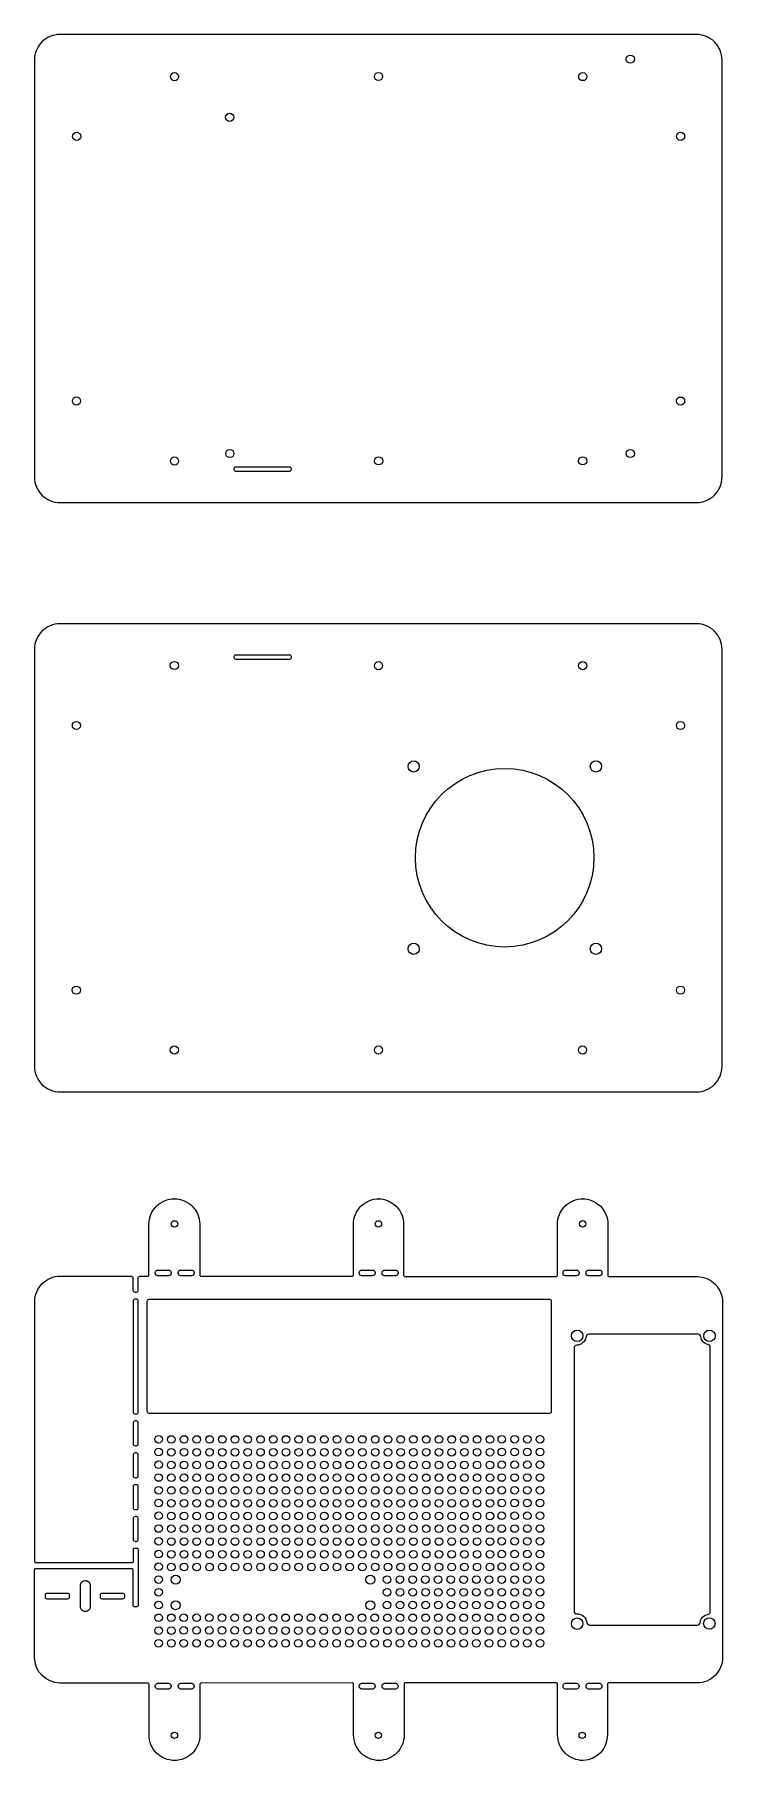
# Model space of a CAD drawing. Header units: millimetres. Extents: x -139 to 221, y -624 to 543.
# Drawn here: x -49 to 221, y -133 to 543 of the extents above; entities that cross this region are included whole.
import ezdxf

# ---------------------------------------------------------------- set-up
doc = ezdxf.new("R2010")
doc.units = ezdxf.units.MM
doc.layers.get('0').update_dxf_attribs({"linetype": 'CONTINUOUS'})

msp = doc.modelspace()

# ---------------------------------------------------------------- linework, layer by layer
for points in [[(211.03, 543.49), (-38.7, 543.49, 0.414214), (-48.7, 533.49), (-48.7, 370.01, 0.414214), (-38.7, 360.01), (211.03, 360.01, 0.414214), (221.03, 370.01), (221.03, 533.49, 0.414214)], [(51.49, 373.88), (30.17, 373.88, 0.414214), (29.57, 373.28), (29.57, 372.97, 0.414214), (30.17, 372.37), (51.49, 372.37, 0.414214), (52.09, 372.97), (52.09, 373.28, 0.414214)], [(211.03, 312.49), (-38.7, 312.49, 0.414214), (-48.7, 302.49), (-48.7, 139.01, 0.414214), (-38.7, 129.01), (211.03, 129.01, 0.414214), (221.03, 139.01), (221.03, 302.49, 0.414214)], [(51.49, 300.18), (30.17, 300.18, 0.414214), (29.57, 299.58), (29.57, 299.27, 0.414214), (30.17, 298.67), (51.49, 298.67, 0.414214), (52.09, 299.27), (52.09, 299.58, 0.414214)], [(16.13, 76.84), (16.13, 57.19, 0.414214), (16.63, 56.69), (75.92, 56.69, 0.414214), (76.42, 57.19), (76.42, 77.08, -0.414214), (86.42, 87.08), (86.13, 87.08, -0.414214), (96.13, 77.08), (96.13, 57.09, 0.414214), (96.63, 56.59), (155.96, 56.59, 0.414214), (156.46, 57.09), (156.46, 77.08, -0.414214), (166.46, 87.08), (166.25, 87.08, -0.414214), (176.25, 77.08), (176.25, 57.06, 0.414214), (176.75, 56.56), (199.96, 56.56), (211.23, 56.56, -0.414214), (221.23, 46.56), (221.23, -92.72, -0.414214), (211.23, -102.72), (176.29, -102.72), (176.56, -102.72, 0.414214), (176.06, -103.22), (176.06, -123.11, -0.408206), (166.54, -133.11, -0.414214), (156.54, -123.11), (156.54, -103.17, 0.414214), (156.04, -102.67), (96.82, -102.67, 0.414214), (96.32, -103.17), (96.32, -123.11, -0.414214), (86.32, -133.11), (86.52, -133.11, -0.414214), (76.52, -123.11), (76.52, -103.17, 0.415054), (76.02, -102.67), (16.69, -102.84, 0.413374), (16.19, -103.34), (16.19, -123.11, -0.414214), (6.19, -133.11), (6.24, -133.11, -0.414214), (-3.76, -123.11), (-3.76, -103.3, 0.414214), (-4.26, -102.8), (-38.07, -102.8), (-38.72, -102.74, -0.412402), (-48.66, -92.74), (-48.66, -58.34, -0.414214), (-48.16, -57.84), (-10.61, -57.84, -0.414214), (-10.11, -58.34), (-10.11, -72.19, 0.414214), (-9.61, -72.69), (-8.39, -72.69, 0.414214), (-7.89, -72.19), (-7.89, -50.46, 0.414214), (-8.39, -49.96), (-9.51, -49.96, 0.414214), (-10.01, -50.46), (-10.01, -55.19, -0.414214), (-10.51, -55.69), (-48.09, -55.69, -0.414214), (-48.59, -55.19), (-48.59, -45.1), (-48.59, 46.76, -0.414214), (-38.59, 56.76), (-10.85, 56.76, -0.414214), (-10.1, 56.01), (-10.1, 51.28, 0.414214), (-9.35, 50.53), (-8.72, 50.53, 0.414214), (-7.97, 51.28), (-7.97, 56.01, -0.414214), (-7.22, 56.76), (-4.31, 56.76, 0.414214), (-3.81, 57.26), (-3.81, 77.08, -0.414214), (6.19, 87.08), (6.13, 87.08, -0.414214), (16.13, 77.08)], [(3.93, 59.14, -0.414214), (4.93, 58.14), (4.93, 57.89, -0.414214), (3.93, 56.89), (-0.32, 56.89, -0.414214), (-1.32, 57.89), (-1.32, 58.14, -0.414214), (-0.32, 59.14)], [(8.68, 59.14), (12.93, 59.14, -0.414214), (13.93, 58.14), (13.93, 57.89, -0.414214), (12.93, 56.89), (8.68, 56.89, -0.414214), (7.68, 57.89), (7.68, 58.14, -0.414214)], [(83.93, 59.14, -0.414214), (84.93, 58.14), (84.93, 57.89, -0.414214), (83.93, 56.89), (79.68, 56.89, -0.414214), (78.68, 57.89), (78.68, 58.14, -0.414214), (79.68, 59.14)], [(88.68, 59.14), (92.93, 59.14, -0.414214), (93.93, 58.14), (93.93, 57.89, -0.414214), (92.93, 56.89), (88.68, 56.89, -0.414214), (87.68, 57.89), (87.68, 58.14, -0.414214)], [(163.93, 59.14, -0.414214), (164.93, 58.14), (164.93, 57.89, -0.414214), (163.93, 56.89), (159.68, 56.89, -0.414214), (158.68, 57.89), (158.68, 58.14, -0.414214), (159.68, 59.14)], [(168.68, 59.14), (172.93, 59.14, -0.414214), (173.93, 58.14), (173.93, 57.89, -0.414214), (172.93, 56.89), (168.68, 56.89, -0.414214), (167.68, 57.89), (167.68, 58.14, -0.414214)], [(-8.74, 47.75), (-9.24, 47.75, 0.414214), (-9.99, 47), (-9.99, 3.5, 0.414214), (-9.24, 2.75), (-8.74, 2.75, 0.414214), (-7.99, 3.5), (-7.99, 47, 0.414214)], [(153.43, 47.54), (-3.82, 47.54, 0.414214), (-4.57, 46.79), (-4.57, 3.82, 0.414214), (-3.82, 3.07), (153.43, 3.07, 0.414214), (154.18, 3.82), (154.18, 46.79, 0.414214)], [(163, 28.67), (163, -74.63, 0.42686), (164.04, -75.63, -0.398786), (168.04, -79.11, 0.386384), (169.04, -80.02), (211.46, -80.02, 0.390174), (212.45, -79.1, -0.34867), (215.53, -75.82, 0.37205), (216.39, -74.83), (216.39, 29, 0.368225), (215.55, 29.99, -0.34465), (212.7, 33.06, 0.389915), (211.7, 33.98), (168.72, 33.98, 0.380053), (167.72, 33.1, -0.372141), (163.97, 29.67, 0.406115)], [(-8.73, -0.02), (-9.23, -0.02, 0.414214), (-9.98, -0.77), (-9.98, -9, 0.414214), (-9.23, -9.75), (-8.73, -9.75, 0.414214), (-7.98, -9), (-7.98, -0.77, 0.414214)], [(-7.98, -21.5), (-7.98, -13.27, 0.414214), (-8.73, -12.52), (-9.23, -12.52, 0.414214), (-9.98, -13.27), (-9.98, -21.5, 0.414214), (-9.23, -22.25), (-8.73, -22.25, 0.414214)], [(-7.98, -34), (-7.98, -25.77, 0.414214), (-8.73, -25.02), (-9.23, -25.02, 0.414214), (-9.98, -25.77), (-9.98, -34, 0.414214), (-9.23, -34.75), (-8.73, -34.75, 0.414214)], [(-7.98, -46.5), (-7.98, -38.27, 0.414214), (-8.73, -37.52), (-9.23, -37.52, 0.414214), (-9.98, -38.27), (-9.98, -46.5, 0.414214), (-9.23, -47.25), (-8.73, -47.25, 0.414214)], [(-35.66, -67.62), (-43.79, -67.62, 0.414214), (-44.54, -68.37), (-44.54, -68.93, 0.414214), (-43.79, -69.68), (-35.66, -69.68, 0.414214), (-34.91, -68.93), (-34.91, -68.37, 0.414214)], [(-28.69, -62.72), (-28.83, -62.72, 0.414214), (-30.83, -64.72), (-30.83, -72.57, 0.414214), (-28.83, -74.57), (-28.69, -74.57, 0.414214), (-26.69, -72.57), (-26.69, -64.72, 0.414214)], [(-14.06, -67.62), (-22.19, -67.62, 0.414214), (-22.94, -68.37), (-22.94, -68.93, 0.414214), (-22.19, -69.68), (-14.06, -69.68, 0.414214), (-13.31, -68.93), (-13.31, -68.37, 0.414214)], [(-0.32, -102.86), (3.93, -102.86, -0.414214), (4.93, -103.86), (4.93, -104.11, -0.414214), (3.93, -105.11), (-0.32, -105.11, -0.414214), (-1.32, -104.11), (-1.32, -103.86, -0.414214)], [(8.68, -102.86), (12.93, -102.86, -0.414214), (13.93, -103.86), (13.93, -104.11, -0.414214), (12.93, -105.11), (8.68, -105.11, -0.414214), (7.68, -104.11), (7.68, -103.86, -0.414214)], [(79.68, -102.86), (83.93, -102.86, -0.414214), (84.93, -103.86), (84.93, -104.11, -0.414214), (83.93, -105.11), (79.68, -105.11, -0.414214), (78.68, -104.11), (78.68, -103.86, -0.414214)], [(92.93, -105.11), (88.68, -105.11, -0.414214), (87.68, -104.11), (87.68, -103.86, -0.414214), (88.68, -102.86), (92.93, -102.86, -0.414214), (93.93, -103.86), (93.93, -104.11, -0.414214)], [(159.68, -102.86), (163.93, -102.86, -0.414214), (164.93, -103.86), (164.93, -104.11, -0.414214), (163.93, -105.11), (159.68, -105.11, -0.414214), (158.68, -104.11), (158.68, -103.86, -0.414214)], [(172.93, -105.11), (168.68, -105.11, -0.414214), (167.68, -104.11), (167.68, -103.86, -0.414214), (168.68, -102.86), (172.93, -102.86, -0.414214), (173.93, -103.86), (173.93, -104.11, -0.414214)]]:
    msp.add_lwpolyline(points, format="xyb", close=True)
for centre, radius in [((185.06, 533.84), 1.6), ((6.22, 526.99), 1.6), ((86.28, 527.04), 1.6), ((166.4, 527), 1.6), ((27.89, 511.05), 1.6), ((-32.18, 503.55), 1.6), ((204.78, 503.56), 1.6), ((-32.22, 399.83), 1.6), ((204.78, 399.79), 1.6), ((27.93, 379.25), 1.6), ((185.04, 379.23), 1.6), ((6.22, 376.32), 1.6), ((86.31, 376.37), 1.6), ((166.37, 376.36), 1.6), ((6.16, 296.12), 1.6), ((86.27, 296.07), 1.6), ((166.38, 296.07), 1.6), ((-32.25, 272.64), 1.6), ((204.74, 272.62), 1.6), ((100.06, 256.57), 2.2), ((171.56, 256.57), 2.2), ((135.78, 220.78), 35), ((100.06, 185.07), 2.2), ((171.56, 185.07), 2.2), ((-32.27, 168.85), 1.6), ((204.76, 168.86), 1.6), ((6.18, 145.42), 1.6), ((86.24, 145.4), 1.6), ((166.31, 145.41), 1.6), ((6.23, 77.23), 1.25), ((86.25, 77.23), 1.25), ((166.34, 77.26), 1.25), ((164.21, 33.34), 2.25), ((216.09, 33.35), 2.25), ((-0.02, -7.18), 1.49), ((4.97, -7.27), 1.49), ((9.97, -7.27), 1.49), ((14.97, -7.27), 1.49), ((19.97, -7.27), 1.49), ((24.97, -7.27), 1.49), ((29.97, -7.27), 1.49), ((34.97, -7.27), 1.49), ((39.97, -7.27), 1.49), ((44.97, -7.27), 1.49), ((49.97, -7.27), 1.49), ((54.97, -7.27), 1.49), ((59.97, -7.27), 1.49), ((64.97, -7.27), 1.49), ((69.97, -7.27), 1.49), ((74.97, -7.27), 1.49), ((79.97, -7.27), 1.49), ((84.97, -7.27), 1.49), ((89.97, -7.27), 1.49), ((94.97, -7.27), 1.49), ((99.97, -7.27), 1.49), ((104.97, -7.27), 1.49), ((109.97, -7.27), 1.49), ((114.97, -7.27), 1.49), ((119.97, -7.27), 1.49), ((124.97, -7.27), 1.49), ((129.97, -7.27), 1.49), ((134.64, -7.18), 1.49), ((139.64, -7.18), 1.49), ((144.64, -7.18), 1.49), ((149.64, -7.18), 1.49), ((-0.02, -12.18), 1.49), ((4.97, -12.27), 1.49), ((9.97, -12.27), 1.49), ((14.97, -12.27), 1.49), ((19.97, -12.27), 1.49), ((24.97, -12.27), 1.49), ((29.97, -12.27), 1.49), ((34.97, -12.27), 1.49), ((39.97, -12.27), 1.49), ((44.97, -12.27), 1.49), ((49.97, -12.27), 1.49), ((54.97, -12.27), 1.49), ((59.97, -12.27), 1.49), ((64.97, -12.27), 1.49), ((69.97, -12.27), 1.49), ((74.97, -12.27), 1.49), ((79.97, -12.27), 1.49), ((84.97, -12.27), 1.49), ((89.97, -12.27), 1.49), ((94.97, -12.27), 1.49), ((99.97, -12.27), 1.49), ((104.97, -12.27), 1.49), ((109.97, -12.27), 1.49), ((114.97, -12.27), 1.49), ((119.97, -12.27), 1.49), ((124.97, -12.27), 1.49), ((129.97, -12.27), 1.49), ((134.64, -12.18), 1.49), ((139.64, -12.18), 1.49), ((144.64, -12.18), 1.49), ((149.64, -12.18), 1.49), ((-0.02, -17.18), 1.49), ((4.97, -17.27), 1.49), ((9.97, -17.27), 1.49), ((14.97, -17.27), 1.49), ((19.97, -17.27), 1.49), ((24.97, -17.27), 1.49), ((29.97, -17.27), 1.49), ((34.97, -17.27), 1.49), ((39.97, -17.27), 1.49), ((44.97, -17.27), 1.49), ((49.97, -17.27), 1.49), ((54.97, -17.27), 1.49), ((59.97, -17.27), 1.49), ((64.97, -17.27), 1.49), ((69.97, -17.27), 1.49), ((74.97, -17.27), 1.49), ((79.97, -17.27), 1.49), ((84.97, -17.27), 1.49), ((89.97, -17.27), 1.49), ((94.97, -17.27), 1.49), ((99.97, -17.27), 1.49), ((104.97, -17.27), 1.49), ((109.97, -17.27), 1.49), ((114.97, -17.27), 1.49), ((119.97, -17.27), 1.49), ((124.97, -17.27), 1.49), ((129.97, -17.27), 1.49), ((134.64, -17.18), 1.49), ((139.64, -17.18), 1.49), ((144.64, -17.18), 1.49), ((149.64, -17.18), 1.49), ((-0.02, -22.18), 1.49), ((-0.02, -27.18), 1.49), ((4.97, -22.27), 1.49), ((4.97, -27.27), 1.49), ((9.97, -22.27), 1.49), ((9.97, -27.27), 1.49), ((14.97, -22.27), 1.49), ((14.97, -27.27), 1.49), ((19.97, -22.27), 1.49), ((19.97, -27.27), 1.49), ((24.97, -22.27), 1.49), ((24.97, -27.27), 1.49), ((29.97, -22.27), 1.49), ((29.97, -27.27), 1.49), ((34.97, -22.27), 1.49), ((34.97, -27.27), 1.49), ((39.97, -22.27), 1.49), ((39.97, -27.27), 1.49), ((44.97, -22.27), 1.49), ((44.97, -27.27), 1.49), ((49.97, -22.27), 1.49), ((49.97, -27.27), 1.49), ((54.97, -22.27), 1.49), ((54.97, -27.27), 1.49), ((59.97, -22.27), 1.49), ((59.97, -27.27), 1.49), ((64.97, -22.27), 1.49), ((64.97, -27.27), 1.49), ((69.97, -22.27), 1.49), ((69.97, -27.27), 1.49), ((74.97, -22.27), 1.49), ((74.97, -27.27), 1.49), ((79.97, -22.27), 1.49), ((79.97, -27.27), 1.49), ((84.97, -22.27), 1.49), ((84.97, -27.27), 1.49), ((89.97, -22.27), 1.49), ((89.97, -27.27), 1.49), ((94.97, -22.27), 1.49), ((94.97, -27.27), 1.49), ((99.97, -22.27), 1.49), ((99.97, -27.27), 1.49), ((104.97, -22.27), 1.49), ((104.97, -27.27), 1.49), ((109.97, -22.27), 1.49), ((109.97, -27.27), 1.49), ((114.97, -22.27), 1.49), ((114.97, -27.27), 1.49), ((119.97, -22.27), 1.49), ((119.97, -27.27), 1.49), ((124.97, -22.27), 1.49), ((124.97, -27.27), 1.49), ((129.97, -22.27), 1.49), ((129.97, -27.27), 1.49), ((134.64, -22.18), 1.49), ((134.64, -27.18), 1.49), ((139.64, -22.18), 1.49), ((139.64, -27.18), 1.49), ((144.64, -22.18), 1.49), ((144.64, -27.18), 1.49), ((149.64, -22.18), 1.49), ((149.64, -27.18), 1.49), ((-0.02, -32.18), 1.49), ((4.97, -32.27), 1.49), ((9.97, -32.27), 1.49), ((14.97, -32.27), 1.49), ((19.97, -32.27), 1.49), ((24.97, -32.27), 1.49), ((29.97, -32.27), 1.49), ((34.97, -32.27), 1.49), ((39.97, -32.27), 1.49), ((44.97, -32.27), 1.49), ((49.97, -32.27), 1.49), ((54.97, -32.27), 1.49), ((59.97, -32.27), 1.49), ((64.97, -32.27), 1.49), ((69.97, -32.27), 1.49), ((74.97, -32.27), 1.49), ((79.97, -32.27), 1.49), ((84.97, -32.27), 1.49), ((89.97, -32.27), 1.49), ((94.97, -32.27), 1.49), ((99.97, -32.27), 1.49), ((104.97, -32.27), 1.49), ((109.97, -32.27), 1.49), ((114.97, -32.27), 1.49), ((119.97, -32.27), 1.49), ((124.97, -32.27), 1.49), ((129.97, -32.27), 1.49), ((134.64, -32.18), 1.49), ((139.64, -32.18), 1.49), ((144.64, -32.18), 1.49), ((149.64, -32.18), 1.49), ((-0.02, -37.18), 1.49), ((4.97, -37.27), 1.49), ((9.97, -37.27), 1.49), ((14.97, -37.27), 1.49), ((19.97, -37.27), 1.49), ((24.97, -37.27), 1.49), ((29.97, -37.27), 1.49), ((34.97, -37.27), 1.49), ((39.97, -37.27), 1.49), ((44.97, -37.27), 1.49), ((49.97, -37.27), 1.49), ((54.97, -37.27), 1.49), ((59.97, -37.27), 1.49), ((64.97, -37.27), 1.49), ((69.97, -37.27), 1.49), ((74.97, -37.27), 1.49), ((79.97, -37.27), 1.49), ((84.97, -37.27), 1.49), ((89.97, -37.27), 1.49), ((94.97, -37.27), 1.49), ((99.97, -37.27), 1.49), ((104.97, -37.27), 1.49), ((109.97, -37.27), 1.49), ((114.97, -37.27), 1.49), ((119.97, -37.27), 1.49), ((124.97, -37.27), 1.49), ((129.97, -37.27), 1.49), ((134.64, -37.18), 1.49), ((139.64, -37.18), 1.49), ((144.64, -37.18), 1.49), ((149.64, -37.18), 1.49), ((-0.02, -42.18), 1.49), ((-0.02, -47.18), 1.49), ((4.97, -42.27), 1.49), ((4.97, -47.27), 1.49), ((9.97, -42.27), 1.49), ((9.97, -47.27), 1.49), ((14.97, -42.27), 1.49), ((14.97, -47.27), 1.49), ((19.97, -42.27), 1.49), ((19.97, -47.27), 1.49), ((24.97, -42.27), 1.49), ((24.97, -47.27), 1.49), ((29.97, -42.27), 1.49), ((29.97, -47.27), 1.49), ((34.97, -42.27), 1.49), ((34.97, -47.27), 1.49), ((39.97, -42.27), 1.49), ((39.97, -47.27), 1.49), ((44.97, -42.27), 1.49), ((44.97, -47.27), 1.49), ((49.97, -42.27), 1.49), ((49.97, -47.27), 1.49), ((54.97, -42.27), 1.49), ((54.97, -47.27), 1.49), ((59.97, -42.27), 1.49), ((59.97, -47.27), 1.49), ((64.97, -42.27), 1.49), ((64.97, -47.27), 1.49), ((69.97, -42.27), 1.49), ((69.97, -47.27), 1.49), ((74.97, -42.27), 1.49), ((74.97, -47.27), 1.49), ((79.97, -42.27), 1.49), ((79.97, -47.27), 1.49), ((84.97, -42.27), 1.49), ((84.97, -47.27), 1.49), ((89.97, -42.27), 1.49), ((89.97, -47.27), 1.49), ((94.97, -42.27), 1.49), ((94.97, -47.27), 1.49), ((99.97, -42.27), 1.49), ((99.97, -47.27), 1.49), ((104.97, -42.27), 1.49), ((104.97, -47.27), 1.49), ((109.97, -42.27), 1.49), ((109.97, -47.27), 1.49), ((114.97, -42.27), 1.49), ((114.97, -47.27), 1.49), ((119.97, -42.27), 1.49), ((119.97, -47.27), 1.49), ((124.97, -42.27), 1.49), ((124.97, -47.27), 1.49), ((129.97, -42.27), 1.49), ((129.97, -47.27), 1.49), ((134.64, -42.18), 1.49), ((134.64, -47.18), 1.49), ((139.64, -42.18), 1.49), ((139.64, -47.18), 1.49), ((144.64, -42.18), 1.49), ((144.64, -47.18), 1.49), ((149.64, -42.18), 1.49), ((149.64, -47.18), 1.49), ((-0.02, -52.18), 1.49), ((4.97, -52.27), 1.49), ((9.97, -52.27), 1.49), ((14.97, -52.27), 1.49), ((19.97, -52.27), 1.49), ((24.97, -52.27), 1.49), ((29.97, -52.27), 1.49), ((34.97, -52.27), 1.49), ((39.97, -52.27), 1.49), ((44.97, -52.27), 1.49), ((49.97, -52.27), 1.49), ((54.97, -52.27), 1.49), ((59.97, -52.27), 1.49), ((64.97, -52.27), 1.49), ((69.97, -52.27), 1.49), ((74.97, -52.27), 1.49), ((79.97, -52.27), 1.49), ((84.97, -52.27), 1.49), ((89.97, -52.27), 1.49), ((94.97, -52.27), 1.49), ((99.97, -52.27), 1.49), ((104.97, -52.27), 1.49), ((109.97, -52.27), 1.49), ((114.97, -52.27), 1.49), ((119.97, -52.27), 1.49), ((124.97, -52.27), 1.49), ((129.97, -52.27), 1.49), ((134.64, -52.18), 1.49), ((139.64, -52.18), 1.49), ((144.64, -52.18), 1.49), ((149.64, -52.18), 1.49), ((-0.02, -57.18), 1.49), ((-0.02, -62.18), 1.49), ((4.97, -57.27), 1.49), ((6.68, -62.25), 1.74), ((9.97, -57.27), 1.49), ((14.97, -57.27), 1.49), ((19.97, -57.27), 1.49), ((24.97, -57.27), 1.49), ((29.97, -57.27), 1.49), ((34.97, -57.27), 1.49), ((39.97, -57.27), 1.49), ((44.97, -57.27), 1.49), ((49.97, -57.27), 1.49), ((54.97, -57.27), 1.49), ((59.97, -57.27), 1.49), ((64.97, -57.27), 1.49), ((69.97, -57.27), 1.49), ((74.97, -57.27), 1.49), ((79.97, -57.27), 1.49), ((83.08, -62.25), 1.74), ((84.97, -57.27), 1.49), ((89.64, -62.18), 1.49), ((89.97, -57.27), 1.49), ((94.64, -62.18), 1.49), ((94.97, -57.27), 1.49), ((99.64, -62.18), 1.49), ((99.97, -57.27), 1.49), ((104.64, -62.18), 1.49), ((104.97, -57.27), 1.49), ((109.64, -62.18), 1.49), ((109.97, -57.27), 1.49), ((114.64, -62.18), 1.49), ((114.97, -57.27), 1.49), ((119.64, -62.18), 1.49), ((119.97, -57.27), 1.49), ((124.64, -62.18), 1.49), ((124.97, -57.27), 1.49), ((129.64, -62.18), 1.49), ((129.97, -57.27), 1.49), ((134.64, -57.18), 1.49), ((134.64, -62.18), 1.49), ((139.64, -57.18), 1.49), ((139.64, -62.18), 1.49), ((144.64, -57.18), 1.49), ((144.64, -62.18), 1.49), ((149.64, -57.18), 1.49), ((149.64, -62.18), 1.49), ((-0.02, -67.18), 1.49), ((89.64, -67.18), 1.49), ((94.72, -67.18), 1.49), ((99.72, -67.18), 1.49), ((104.72, -67.18), 1.49), ((109.72, -67.18), 1.49), ((114.72, -67.18), 1.49), ((119.72, -67.18), 1.49), ((124.64, -67.18), 1.49), ((129.64, -67.18), 1.49), ((134.64, -67.18), 1.49), ((139.64, -67.18), 1.49), ((144.64, -67.18), 1.49), ((149.64, -67.18), 1.49), ((-0.02, -72.18), 1.49), ((6.68, -72.25), 1.74), ((83.08, -72.25), 1.74), ((89.64, -72.18), 1.49), ((94.72, -72.18), 1.49), ((99.72, -72.18), 1.49), ((104.72, -72.18), 1.49), ((109.72, -72.18), 1.49), ((114.72, -72.18), 1.49), ((119.72, -72.18), 1.49), ((124.64, -72.18), 1.49), ((129.64, -72.18), 1.49), ((134.64, -72.18), 1.49), ((139.64, -72.18), 1.49), ((144.64, -72.18), 1.49), ((149.64, -72.18), 1.49), ((-0.02, -77.18), 1.49), ((-0.02, -82.18), 1.49), ((4.98, -77.18), 1.49), ((4.98, -82.18), 1.49), ((9.87, -77.14), 1.49), ((9.87, -82.14), 1.49), ((14.87, -77.14), 1.49), ((14.87, -82.14), 1.49), ((19.87, -77.14), 1.49), ((19.87, -82.14), 1.49), ((24.87, -77.14), 1.49), ((24.87, -82.14), 1.49), ((29.87, -77.14), 1.49), ((29.87, -82.14), 1.49), ((34.87, -77.14), 1.49), ((34.87, -82.14), 1.49), ((39.87, -77.14), 1.49), ((39.87, -82.14), 1.49), ((44.87, -77.14), 1.49), ((44.87, -82.14), 1.49), ((49.79, -77.18), 1.49), ((49.79, -82.18), 1.49), ((54.79, -77.18), 1.49), ((54.79, -82.18), 1.49), ((59.79, -77.18), 1.49), ((59.79, -82.18), 1.49), ((64.79, -77.18), 1.49), ((64.79, -82.18), 1.49), ((69.79, -77.18), 1.49), ((69.79, -82.18), 1.49), ((74.79, -77.18), 1.49), ((74.79, -82.18), 1.49), ((79.79, -77.18), 1.49), ((79.79, -82.18), 1.49), ((84.79, -77.18), 1.49), ((84.79, -82.18), 1.49), ((89.79, -77.18), 1.49), ((89.79, -82.18), 1.49), ((94.72, -77.18), 1.49), ((94.72, -82.18), 1.49), ((99.72, -77.18), 1.49), ((99.72, -82.18), 1.49), ((104.72, -77.18), 1.49), ((104.72, -82.18), 1.49), ((109.72, -77.18), 1.49), ((109.72, -82.18), 1.49), ((114.72, -77.18), 1.49), ((114.72, -82.18), 1.49), ((119.72, -77.18), 1.49), ((119.72, -82.18), 1.49), ((124.64, -77.18), 1.49), ((124.64, -82.18), 1.49), ((129.64, -77.18), 1.49), ((129.64, -82.18), 1.49), ((134.64, -77.18), 1.49), ((134.64, -82.18), 1.49), ((139.64, -77.18), 1.49), ((139.64, -82.18), 1.49), ((144.64, -77.18), 1.49), ((144.64, -82.18), 1.49), ((149.64, -77.18), 1.49), ((149.64, -82.18), 1.49), ((164.21, -79.48), 2.25), ((216.06, -79.4), 2.25), ((-0.02, -87.18), 1.49), ((4.98, -87.18), 1.49), ((9.87, -87.14), 1.49), ((14.87, -87.14), 1.49), ((19.87, -87.14), 1.49), ((24.87, -87.14), 1.49), ((29.87, -87.14), 1.49), ((34.87, -87.14), 1.49), ((39.87, -87.14), 1.49), ((44.87, -87.14), 1.49), ((49.79, -87.18), 1.49), ((54.79, -87.18), 1.49), ((59.79, -87.18), 1.49), ((64.79, -87.18), 1.49), ((69.79, -87.18), 1.49), ((74.79, -87.18), 1.49), ((79.79, -87.18), 1.49), ((84.79, -87.18), 1.49), ((89.79, -87.18), 1.49), ((94.72, -87.18), 1.49), ((99.72, -87.18), 1.49), ((104.72, -87.18), 1.49), ((109.72, -87.18), 1.49), ((114.72, -87.18), 1.49), ((119.72, -87.18), 1.49), ((124.64, -87.18), 1.49), ((124.64, -87.18), 1.49), ((129.64, -87.18), 1.49), ((134.64, -87.18), 1.49), ((139.64, -87.18), 1.49), ((144.64, -87.18), 1.49), ((149.64, -87.18), 1.49), ((6.2, -123.25), 1.25), ((86.2, -123.25), 1.25), ((166.2, -123.25), 1.25)]:
    msp.add_circle(centre, radius)

doc.saveas('drawing.dxf')
